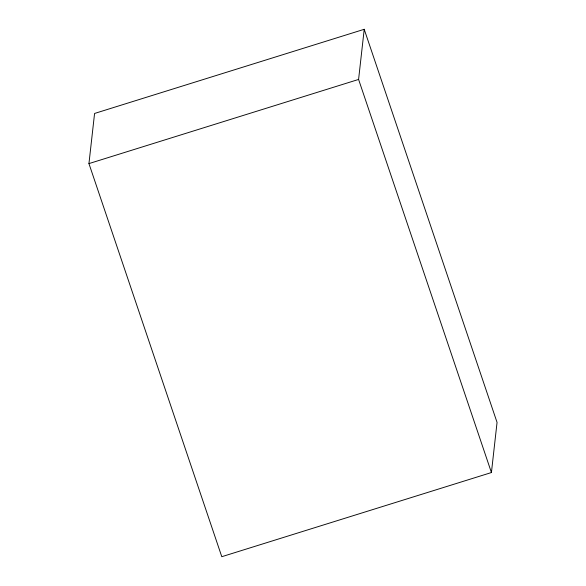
<?xml version="1.0" encoding="UTF-8"?>
<svg xmlns="http://www.w3.org/2000/svg" width="586" height="586" viewBox="0 0 586 586"><rect width="100%" height="100%" fill="white"/><g stroke="black" fill="none" stroke-linecap="round" stroke-linejoin="round"><path stroke-width="0.88" d="M88.947 163.597L94.573 113.457L364.214 29.3L497.053 422.403L491.427 472.543L221.786 556.7L88.947 163.597L358.588 79.44L364.214 29.3M358.588 79.44L491.427 472.543"/></g></svg>
